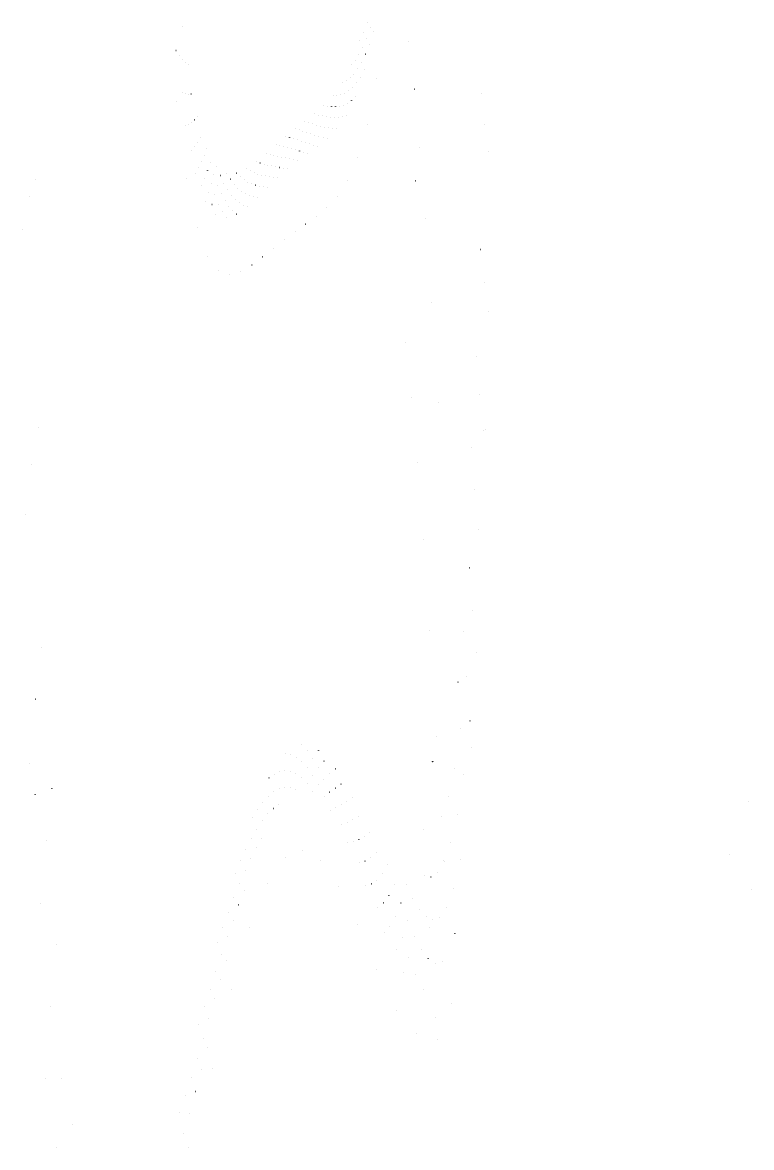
# Model space of a CAD drawing. Header units: millimetres. Extents: x -303 to 487, y -6672 to 12151.
# Drawn here: x -286 to 473, y -1964 to -791 of the extents above; entities that cross this region are included whole.
import ezdxf

# ---------------------------------------------------------------- set-up
doc = ezdxf.new("R2010")
doc.units = ezdxf.units.MM
for name, color, linetype in [('Orb_10_28_1.00810_1000', 10, 'Continuous'), ('Orb_10_28_1.00891_1000', 1, 'Continuous'), ('Orb_10_28_1.00892_1000', 2, 'Continuous'), ('Orb_10_28_1.00893_1000', 3, 'Continuous'), ('Orb_10_28_1.00894_1000', 4, 'Continuous'), ('Orb_10_28_1.00895_1000', 5, 'Continuous'), ('Orb_10_28_1.00896_1000', 6, 'Continuous'), ('Orb_10_28_1.00897_1000', 7, 'Continuous'), ('Orb_10_28_1.00898_1000', 8, 'Continuous'), ('Orb_10_28_1.00899_1000', 9, 'Continuous')]:
    doc.layers.add(name, color=color, linetype=linetype)

msp = doc.modelspace()

# ---------------------------------------------------------------- linework, layer by layer
at = {"layer": 'Orb_10_28_1.00810_1000'}
for centre in [(82.7, -849.3, 1331.2), (-125.5, -874.1, 1800.9), (73.1, -897.8, 1260.2), (62.9, -932.1, 1194), (-115.3, -954.3, 1670.5), (52.4, -955.9, 1135.2), (123.3, -956.3, -2622.3), (41.6, -972.5, 1085.6), (30.7, -984.3, 1046.3), (19.7, -993.4, 1018.2), (-104.4, -1005.4, 1546.2), (8.7, -1001.4, 1001.7), (-13.6, -1017.5, 1005.1), (-2.4, -1009.2, 997.2), (-24.8, -1026.4, 1025.6), (-93.2, -1035.1, 1431.9), (-36.1, -1035.5, 1059.1), (-81.9, -1049.5, 1329.8), (-70.4, -1053.5, 1241.3), (-58.9, -1050.7, 1166.7), (-47.5, -1044, 1106), (195.9, -1215.7, 2723.5), (181.9, -1546.8, 2473.6), (141, -1561.6, -2366.2), (-273, -1596, 4361.3), (-12.6, -1661.6, 745.6), (5.8, -1654.1, 752.2), (24.3, -1664.8, 792.9), (-31, -1688.2, 772.6), (43.1, -1691.7, 869.3), (473.1, -1694.8, 8390.7), (-49.6, -1734.2, 834.4), (62.5, -1731.4, 984.1), (164.2, -1740.5, 2174.6), (82.5, -1777.8, 1140.7), (-68.6, -1799.2, 934), (102.9, -1820.9, 1341.4), (144.4, -1828.5, 1869.2), (123.7, -1845.3, 1586.2), (-88.4, -1881.7, 1075.6)]:
    msp.add_circle(centre, 0.01, dxfattribs=at)
at = {"layer": 'Orb_10_28_1.00891_1000'}
for centre in [(65.2, -809.7, 1095), (-113.8, -835.3, 1565), (56.1, -835.5, 1042.9), (46.7, -854.1, 997.2), (191.5, -865.6, 2592.7), (27.5, -878, 928.8), (37.2, -867.7, 958.9), (-104.2, -889.4, 1453.6), (17.7, -886.5, 907.6), (-2.1, -902, 893.3), (7.8, -894.3, 895.7), (-12.1, -910.2, 900.7), (-94.2, -922.8, 1349.2), (-22.2, -918.8, 918.4), (-42.6, -936.2, 985.4), (-32.3, -927.7, 946.4), (-83.9, -940.9, 1254.2), (-73.6, -948.3, 1169.8), (-63.2, -948.3, 1096.9), (-52.8, -943.6, 1035.4), (-272.7, -954.5, 4381.1), (112.7, -1125, -2182.2), (181.4, -1234, 2424.4), (167.4, -1478.8, 2190.6), (4.8, -1543.8, 738), (-12.3, -1553.1, 734.1), (22.1, -1549.8, 771.3), (39.6, -1569.2, 835.2), (-29.5, -1578.5, 759.6), (-255.6, -1589.4, 3907.4), (57.4, -1599.2, 931.4), (-46.9, -1620.3, 815.8), (150.6, -1618.9, 1929.2), (75.7, -1635.1, 1062.3), (131.1, -1632.7, -1933.5), (94.4, -1669.2, 1229.8), (-64.8, -1678, 904.9), (132.3, -1680.5, 1670.3), (113.4, -1689.8, 1433.7), (-83.3, -1750.5, 1030.9), (-102.5, -1835.1, 1198.6), (-122.6, -1927, 1414.2), (-234.6, -1940.1, 3382.5)]:
    msp.add_circle(centre, 0.01, dxfattribs=at)
at = {"layer": 'Orb_10_28_1.00892_1000'}
for centre in [(-120, -795.9, 1641.7), (69.2, -801.4, 1120.2), (60.1, -830.9, 1065.4), (50.8, -852, 1016.4), (-110.7, -865.8, 1526.3), (41.2, -867.3, 974.5), (31.5, -878.7, 940.7), (21.7, -887.7, 915.6), (11.8, -895.6, 899.7), (-100.8, -910.9, 1416.1), (-8.2, -911.3, 896.8), (1.9, -903.3, 893.3), (-18.2, -919.8, 910.4), (-90.6, -937.6, 1314.1), (-38.6, -937.7, 969.2), (-28.4, -928.7, 934.4), (-49, -945.9, 1015.2), (-80.2, -950.8, 1222.3), (-69.8, -954.6, 1141.6), (-59.3, -952.1, 1072.6), (186.4, -1139.4, 2504.6), (118.7, -1181.8, -2221.3), (-269.8, -1213.6, 4283), (173.4, -1426, 2284), (-6.8, -1554.2, 723.8), (10.4, -1550.1, 737.3), (27.8, -1561.1, 780.8), (-24, -1574.6, 739.9), (45.5, -1585.2, 855.6), (157.2, -1598.3, 2023.4), (-41.4, -1611.6, 786.2), (63.6, -1618.8, 963.9), (82.1, -1656.5, 1108.1), (450.4, -1658.6, 7745.5), (-59.2, -1665.1, 864.9), (139.2, -1681.8, 1756.9), (101.1, -1689.4, 1289.7), (120.2, -1704.1, 1507.9), (-77.5, -1734.4, 979.3), (138.2, -1734.2, -1944), (-250.9, -1752.4, 3772.9), (-96.6, -1817.1, 1134.2), (-116.5, -1909.5, 1335.6)]:
    msp.add_circle(centre, 0.01, dxfattribs=at)
at = {"layer": 'Orb_10_28_1.00893_1000'}
for centre in [(73.1, -791.3, 1146.7), (64.1, -824.9, 1089.4), (-117, -833.1, 1602.5), (54.9, -849.1, 1037.3), (45.3, -866.4, 991.8), (35.6, -879, 954.2), (25.8, -888.7, 925.2), (-107.3, -892.6, 1487.4), (15.9, -896.9, 905.3), (-4.1, -912.4, 894.3), (5.9, -904.6, 894.9), (-14.3, -920.8, 903.9), (-97.2, -929.7, 1378.9), (-24.4, -929.7, 923.8), (-45, -947.8, 996.3), (-34.7, -938.9, 954.5), (-86.9, -950.2, 1279.7), (-76.4, -959, 1191.4), (-65.9, -959.7, 1114.6), (-55.4, -955.2, 1049.6), (191, -1027.8, 2578.8), (124.8, -1249.8, -2257.3), (179.2, -1359.6, 2376.4), (-266.2, -1443.1, 4166), (-1.2, -1556.9, 716.5), (16.1, -1558.1, 739.9), (163.8, -1568.3, 2120.4), (-18.5, -1572, 722.9), (33.6, -1574.2, 793.9), (-35.9, -1604, 759.4), (51.5, -1602.8, 880.1), (69.8, -1639.8, 1001.1), (-53.6, -1653.1, 827.8), (88.6, -1678.6, 1159.2), (146, -1677.4, 1848.3), (107.8, -1708.9, 1355.4), (-71.8, -1718.5, 930.9), (127.1, -1715.6, 1587.7), (-90.7, -1798.8, 1073.3), (145.7, -1851.4, -1946.6), (-245.7, -1891.9, 3628.8), (-110.4, -1890.6, 1260.6)]:
    msp.add_circle(centre, 0.01, dxfattribs=at)
at = {"layer": 'Orb_10_28_1.00894_1000'}
for centre in [(68.1, -817.4, 1114.8), (116.2, -811.3, -2497), (58.9, -845, 1059.7), (-113.8, -866.1, 1562.4), (49.4, -864.8, 1010.8), (39.7, -879, 969.5), (29.9, -889.6, 936.5), (20, -898.2, 912.6), (195.2, -897.9, 2644.8), (-0.1, -913.6, 893.5), (10, -905.9, 898.2), (-103.9, -916, 1448.3), (-10.2, -921.8, 899), (-20.4, -930.6, 914.8), (-93.6, -945.7, 1342.1), (-41, -949.2, 978.9), (-30.7, -939.9, 941.3), (-83.1, -960.9, 1246.2), (-51.5, -957.6, 1028), (-279.5, -973, 4534.4), (-72.5, -965.7, 1161.5), (-62, -963.8, 1088.8), (184.8, -1277.9, 2466.3), (131.3, -1330.4, -2289.6), (170.2, -1527.1, 2219.2), (-12.9, -1571, 708.8), (4.4, -1561.4, 712.3), (21.9, -1568, 745.8), (39.6, -1589.1, 810.7), (-30.3, -1597.8, 735.5), (57.7, -1622, 909), (-261.8, -1643.8, 4033), (-47.9, -1642, 793.6), (76.3, -1661.9, 1043.3), (152.9, -1666.1, 1944.2), (-66, -1703.2, 885.6), (95.3, -1700.9, 1215.8), (134.1, -1723.4, 1673.3), (114.7, -1727.2, 1427), (-84.8, -1780.4, 1015.6), (-104.3, -1870.8, 1189.1)]:
    msp.add_circle(centre, 0.01, dxfattribs=at)
at = {"layer": 'Orb_10_28_1.00895_1000'}
for centre in [(72.2, -808, 1141.6), (-120.1, -829.9, 1640.7), (63, -839.7, 1083.8), (53.6, -862.3, 1031.6), (121.9, -860.9, -2549.1), (43.9, -878.4, 986.5), (34.1, -890.2, 949.7), (-110.4, -895.2, 1522), (24.1, -899.4, 921.7), (14.1, -907.3, 903.2), (-6.1, -922.9, 895.7), (4, -914.9, 894.4), (-100.3, -936.3, 1409.4), (-16.3, -931.5, 907.3), (-26.6, -940.8, 929.6), (-89.8, -959.4, 1306), (-47.5, -959.5, 1007.8), (-37, -950.3, 963), (-79.2, -969.7, 1213.6), (-68.6, -971.2, 1132.9), (-58, -967, 1064.3), (190, -1179.3, 2551.6), (-276.5, -1251.5, 4427.8), (138, -1425.1, -2317.1), (176.5, -1473.1, 2318.4), (10.2, -1567.6, 711.2), (-7.2, -1571.6, 697.8), (27.7, -1579.7, 755.3), (-24.7, -1592.9, 714.6), (45.6, -1605.9, 831.5), (-42.3, -1632, 762.4), (64, -1642.9, 942.5), (159.8, -1646.3, 2044), (82.9, -1685, 1090.7), (-60.3, -1688.7, 843.5), (102.2, -1723.1, 1278.3), (141.2, -1726.5, 1764.5), (121.8, -1743.5, 1504.7), (-78.9, -1762.1, 961.4), (-256.9, -1816.9, 3887), (-98.2, -1850.4, 1121.2), (-118.5, -1949.4, 1329.5)]:
    msp.add_circle(centre, 0.01, dxfattribs=at)
at = {"layer": 'Orb_10_28_1.00896_1000'}
for centre in [(76.1, -796.6, 1169.6), (67.1, -832.9, 1109.4), (-116.9, -865.7, 1599.3), (57.8, -858.9, 1054), (48.1, -877.3, 1005.3), (38.3, -890.5, 964.6), (28.3, -900.4, 932.6), (18.3, -908.6, 909.9), (-106.9, -920.6, 1481.3), (-2, -924, 894), (8.2, -916.2, 896.9), (127.7, -921.8, -2599.5), (-12.2, -932.4, 901.4), (-22.6, -941.5, 919.5), (-96.6, -953.7, 1370.9), (-43.4, -960.9, 989), (-33, -951.2, 948.6), (-86, -970.9, 1270.7), (-54, -969.5, 1041.2), (-75.3, -977, 1182.1), (-64.6, -975.5, 1105.5), (194.8, -1062.3, 2630.3), (182.6, -1404.5, 2416.6), (-272.6, -1496.6, 4300.4), (145.1, -1535.7, -2338.5), (-1.5, -1574, 689.8), (16, -1575.7, 713.5), (-19, -1589.7, 696.6), (33.7, -1593.3, 768.4), (470.3, -1602.7, 8241.9), (166.6, -1616.3, 2146.8), (-36.6, -1623.3, 734.3), (51.8, -1624.5, 856.7), (-54.5, -1675, 804.5), (70.5, -1665.2, 980.9), (89.6, -1708.8, 1143.8), (148.4, -1723.6, 1861), (-72.9, -1744.3, 910.5), (109.2, -1744.7, 1346.9), (128.9, -1757.1, 1588.6), (-92.1, -1829.6, 1057), (-112.2, -1927.8, 1250.3), (-251.3, -1963.7, 3730.7)]:
    msp.add_circle(centre, 0.01, dxfattribs=at)
at = {"layer": 'Orb_10_28_1.00897_1000'}
for centre in [(-123.2, -825.7, 1679.7), (71.2, -824.4, 1136.4), (61.9, -854.2, 1078.1), (52.3, -875.3, 1025.9), (42.5, -890.3, 981.3), (-113.5, -897.2, 1557.4), (32.6, -901.2, 945.2), (22.5, -909.9, 918.4), (2.2, -925.2, 894.1), (12.4, -917.6, 901.2), (199.1, -925.5, 2700.1), (-8.1, -933.4, 897.2), (-103.3, -942.6, 1440.7), (-18.4, -942.3, 911), (-28.8, -952, 935.7), (-92.8, -968.6, 1333.1), (-49.9, -971.3, 1019.6), (-39.3, -961.9, 971.8), (-82.1, -980.5, 1236.4), (-71.3, -982.8, 1151.8), (-60.6, -978.9, 1079.5), (133.8, -995.2, -2647.6), (-286.3, -1006.6, 4688.4), (188.4, -1319.4, 2512), (4.3, -1578.3, 685.1), (173.4, -1574.5, 2251.5), (-13.2, -1588.1, 681.7), (21.9, -1585.8, 719.3), (-30.8, -1616, 709.2), (39.8, -1608.9, 785.6), (58.2, -1644.9, 886.4), (-48.7, -1662.5, 768.7), (152.5, -1664.4, -2351.9), (77.1, -1688.9, 1024.6), (-267.9, -1709.6, 4155.5), (155.5, -1713.4, 1962.4), (-67, -1727.1, 863), (96.5, -1733.1, 1202.8), (116.3, -1765.2, 1422), (136.2, -1766.9, 1678.7), (-86, -1808.9, 996.5), (-105.9, -1905.3, 1175)]:
    msp.add_circle(centre, 0.01, dxfattribs=at)
at = {"layer": 'Orb_10_28_1.00898_1000'}
for centre in [(75.3, -813.8, 1164.8), (66.1, -848.1, 1103.9), (-120, -864.5, 1637), (56.6, -872.4, 1048.3), (46.8, -889.5, 999.9), (36.8, -901.8, 959.8), (26.8, -911.1, 928.7), (-110, -924.8, 1515.1), (16.6, -919, 907.3), (-3.9, -934.4, 894.7), (6.4, -926.5, 895.8), (-14.3, -943.1, 904.2), (-24.7, -952.6, 924.5), (-99.6, -961.5, 1400.5), (-45.8, -972.7, 999.5), (-35.2, -962.7, 956.2), (-88.9, -981, 1296), (-56.5, -981.5, 1055), (-78.1, -988.3, 1203.2), (-67.3, -987.4, 1122.8), (140.1, -1083, -2692.4), (193.8, -1216, 2602.5), (-283, -1303.9, 4571.5), (179.9, -1518.9, 2356.9), (-7.4, -1588.2, 670), (10.1, -1584.5, 683.7), (27.9, -1597.9, 728.8), (-25, -1610.3, 687.2), (46.1, -1626.6, 807), (-42.8, -1651.2, 736), (64.7, -1667.1, 921), (162.7, -1694.1, 2068), (-61.1, -1710.8, 818.9), (83.9, -1713.8, 1073.9), (103.6, -1757.5, 1268.1), (143.6, -1771.7, 1774.9), (-79.9, -1788.5, 939.7), (123.6, -1783.7, 1503.6), (160.5, -1813.7, -2355.4), (-99.6, -1882.2, 1103.8), (-262.6, -1891.7, 3996.7)]:
    msp.add_circle(centre, 0.01, dxfattribs=at)
at = {"layer": 'Orb_10_28_1.00899_1000'}
for centre in [(79.4, -800.9, 1194.4), (-126.4, -820.5, 1719.4), (70.3, -840.3, 1131.2), (60.8, -868.3, 1072.5), (51.1, -888, 1020.3), (-116.6, -898.7, 1593.5), (41.1, -901.9, 976.2), (31, -912.1, 940.9), (20.9, -920.3, 915.2), (0.3, -935.5, 893.9), (10.6, -927.9, 899.4), (-106.3, -948.7, 1472.8), (-10.1, -943.9, 899), (-20.5, -953.2, 915), (-31, -963.3, 942.2), (-95.7, -977.6, 1360.8), (-52.4, -983.3, 1031.9), (-41.7, -973.6, 981), (-84.9, -991.3, 1259.9), (-74, -994.6, 1171.2), (-63.2, -991, 1095.2), (198.8, -1092.7, 2685.7), (146.6, -1186.9, -2732.8), (186.2, -1447.4, 2461.1), (-278.8, -1563.9, 4431.9), (-1.6, -1590.3, 661.5), (16.1, -1592.7, 685.9), (-19.2, -1606.3, 668.3), (34.1, -1612.1, 742.3), (-37, -1641.3, 706.6), (52.4, -1646.3, 833), (169.8, -1664, 2177), (-55.1, -1695.6, 778.1), (71.3, -1691, 960.9), (90.8, -1739.7, 1129.3), (-73.8, -1768.6, 886.4), (151, -1770.3, 1876.9), (110.8, -1781.3, 1340), (131, -1799.3, 1591.9), (-93.2, -1859, 1036.5), (-113.7, -1963.6, 1235)]:
    msp.add_circle(centre, 0.01, dxfattribs=at)

doc.saveas('drawing.dxf')
